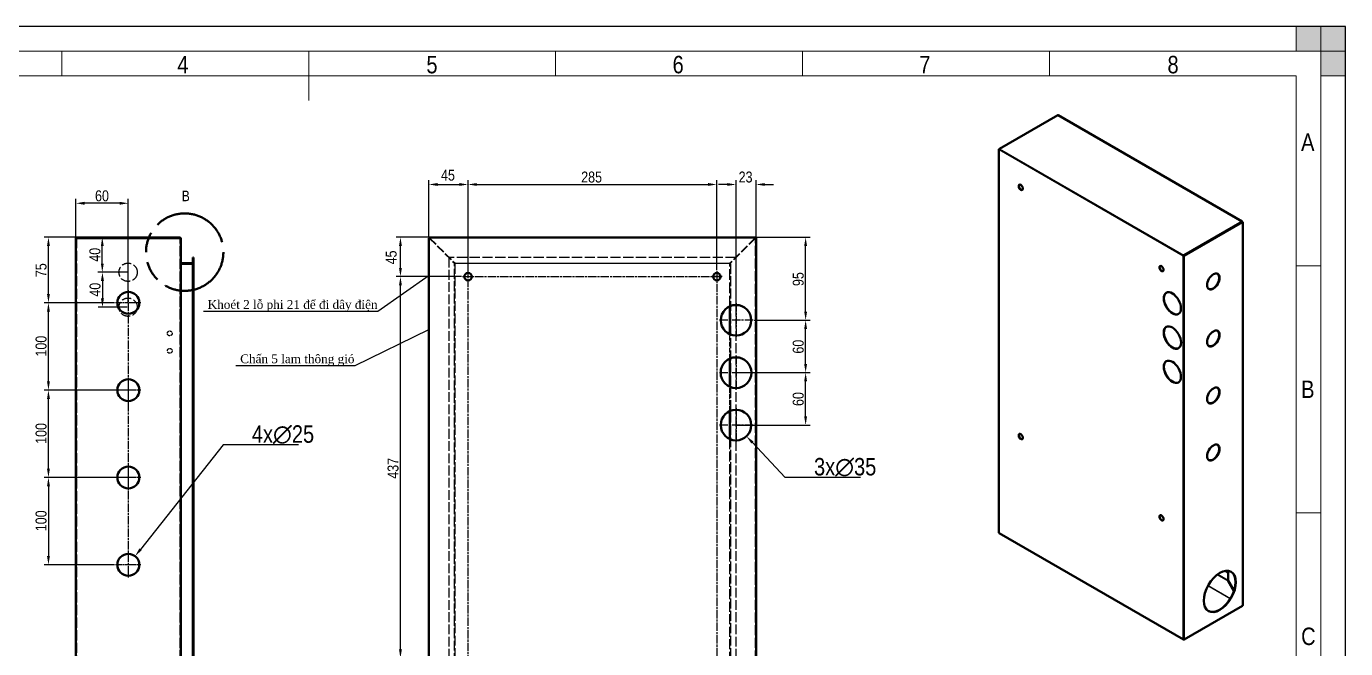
# Model space of a CAD drawing. Header units: millimetres. Extents: x 0 to 19094, y -1 to 2103.
# Drawn here: x 10081 to 11593, y 998 to 1711 of the extents above; entities that cross this region are included whole.
import ezdxf
from ezdxf import colors
from ezdxf.entities.mleader import LeaderData, LeaderLine
from ezdxf.math import Vec2, Vec3

# ---------------------------------------------------------------- set-up
doc = ezdxf.new("R2010")
doc.units = ezdxf.units.MM
doc.header["$LTSCALE"] = 2.5
for name, pattern in [('CHAIN', [0.7087, 0.4724, -0.0591, 0.1181, -0.0591]), ('DASHED', [0.2067, 0.1654, -0.0413]), ('DOUBLE_DASH_CHAIN', [1.2403, 0.6614, -0.0827, 0.1654, -0.0827, 0.1654, -0.0827])]:
    doc.linetypes.add(name, pattern=pattern)
for name, color, linetype, lineweight in [('Center Mark (ANSI)', 7, 'Continuous', 25), ('Centerline (ANSI)', 7, 'Continuous', 25), ('Co ban', 7, 'Continuous', 50), ('Detail Boundary (ANSI)', 7, 'DOUBLE_DASH_CHAIN', 50), ('Dimension (ANSI)', 7, 'Continuous', 25)]:
    doc.layers.add(name, color=color, linetype=linetype, lineweight=lineweight)
for name, color, linetype, lineweight, true_color in [('Khung ban ve', 5, 'Continuous', 15, 0x0000ff), ('Lien manh', 7, 'Continuous', 25, 0x020305), ('Manh', 7, 'DASHED', 25, 0x008000), ('Manh khung ten', 7, 'Continuous', 15, 0x994c4c), ('Net chu', 30, 'Continuous', 15, 0xff7f00), ('THIN', 5, 'Continuous', 15, 0x0000ff)]:
    doc.layers.add(name, color=color, linetype=linetype, lineweight=lineweight, true_color=true_color)
doc.styles.add('Hinh cat 1', font='')
doc.styles.add('Linh_50', font='')
doc.styles.get("Standard").update_dxf_attribs({"font": ''})
doc.styles.add('StandardAM_ANSI', font='')
doc.styles.get('Hinh cat 1').set_extended_font_data('VNI-Helve-Condense')
doc.styles.get('Linh_50').set_extended_font_data('VNI-Helve-Condense')
doc.styles.get('Standard').set_extended_font_data('VNI-Helve-Condense')
doc.styles.get('StandardAM_ANSI').set_extended_font_data('VNI-Helve-Condense')
doc.dimstyles.new('Default - mm (ANSI)', dxfattribs={"dimscale": 2.5, "dimtxt": 5, "dimasz": 4, "dimexe": 2, "dimexo": 0.5, "dimgap": 0.8, "dimtad": 1, "dimtoh": 1, "dimdec": 0, "dimrnd": 1e-08, "dimzin": 4, "dimdsep": 46, "dimtxsty": 'StandardAM_ANSI', "dimcen": 0.09, "dimdle": 10, "dimclrd": 256, "dimclre": 256, "dimclrt": 256, "dimadec": 1, "dimazin": 1, "dimtfac": 0.61, "dimtofl": 0, "dimtmove": 0, "dimatfit": 3, "dimldrblk": 'DOT', "dimfxl": 1, "dimtolj": 1, "dimtzin": 4, "dimlwd": -1, "dimlwe": -1, "dimarcsym": 0})

# ---------------------------------------------------------------- blocks, each defined once
blk = doc.blocks.new('Borders A2_Thuong')
at = {"layer": 'THIN'}
for points in [[(594.01, 412.96), (594.01, 420.04), (579.87, 420.04), (579.87, 412.96)], [(594.01, 420.04), (586.94, 420.04), (586.94, 405.89), (594.01, 405.89)]]:
    blk.add_hatch(color=256, dxfattribs=at).paths.add_polyline_path(points)
at = {"layer": 'Khung ban ve'}
for p, q in [((297.01, 412.96), (297.01, 398.82)), ((28.3, 405.89), (579.87, 405.89)), ((579.87, 405.89), (579.87, 14.14))]:
    blk.add_line(p, q, dxfattribs=at)
at = {"layer": 'Manh khung ten', "lineweight": 25}
for p, q in [((594.01, 420.04), (0.01, 420.04)), ((594.01, -0.01), (594.01, 420.04))]:
    blk.add_line(p, q, dxfattribs=at)
at = {"layer": 'Manh khung ten'}
for p, q in [((0.01, 420.04), (594.01, 420.04)), ((594.01, 420.04), (594.01, -0.01)), ((21.23, 412.96), (586.94, 412.96)), ((367.73, 412.96), (367.73, 405.89)), ((438.44, 412.96), (438.44, 405.89)), ((509.15, 412.96), (509.15, 405.89)), ((586.94, 412.96), (586.94, 7.06)), ((586.89, 351.5), (579.84, 351.5)), ((586.92, 280.73), (579.87, 280.73))]:
    blk.add_line(p, q, dxfattribs=at)
at = {"layer": 'Net chu'}
blk.add_line((226.3, 412.96), (226.3, 405.89), dxfattribs=at)
at = {"layer": 'THIN'}
for p, q in [((594.01, 420.04), (579.87, 420.04)), ((579.87, 420.04), (579.87, 412.96)), ((594.01, 420.04), (586.94, 420.04)), ((586.94, 420.04), (586.94, 405.89)), ((594.01, 412.96), (594.01, 420.04)), ((594.01, 405.89), (594.01, 420.04)), ((579.87, 412.96), (594.01, 412.96)), ((586.94, 405.89), (594.01, 405.89))]:
    blk.add_line(p, q, dxfattribs=at)
at = {"layer": 'Net chu', "style": 'Linh_50'}
for s, p in [('4', (259.37, 406.6)), ('5', (330.72, 406.6)), ('6', (401.23, 406.6)), ('7', (471.92, 406.6)), ('8', (542.99, 406.6)), ('A', (581.26, 384.38)), ('B', (581.28, 313.62)), ('C', (581.28, 242.9))]:
    blk.add_text(s, height=5, dxfattribs=at).set_placement(p)
blk = doc.blocks.new('2dDetail4')
at = {"layer": 'Detail Boundary (ANSI)', "ltscale": 14.03619}
blk.add_circle((261.48, 355.41), 11.08, dxfattribs=at)
at = {"layer": 'Detail Boundary (ANSI)', "insert": (260.64, 369.99), "char_height": 3, "attachment_point": 7, "style": 'Hinh cat 1'}
blk.add_mtext('B', dxfattribs=at)
blk = doc.blocks.new('*D64')
at = {"layer": 'Defpoints', "color": 0, "transparency": 16777216}
for p in [(10138, 1508), (10138, 1468), (10198, 1394)]:
    blk.add_point(p, dxfattribs=at)
at = {"layer": 'Dimension (ANSI)', "transparency": 16777216}
for p, q in [((10138, 1469.2), (10138, 1513)), ((10198, 1395.2), (10198, 1513)), ((10188, 1508), (10148, 1508))]:
    blk.add_line(p, q, dxfattribs=at)
for points in [[(10148, 1509.7), (10148, 1506.3), (10138, 1508)], [(10188, 1509.7), (10188, 1506.3), (10198, 1508)]]:
    blk.add_solid(points, dxfattribs=at)
at = {"layer": 'Dimension (ANSI)', "color": 150, "true_color": 0x0080ff, "transparency": 16777216, "insert": (10159.9, 1522.8), "char_height": 12.5, "attachment_point": 1, "style": 'StandardAM_ANSI'}
blk.add_mtext('\\A1;60', dxfattribs=at)
blk = doc.blocks.new('_Dot')
at = {"color": 0, "linetype": 'ByBlock', "lineweight": -2}
blk.add_line((-0.5, 0), (-1, 0), dxfattribs=at)
at = {"color": 0, "linetype": 'ByBlock', "const_width": 0.5}
blk.add_lwpolyline([(-0.25, 0, 1), (0.25, 0, 1)], format="xyb", close=True, dxfattribs=at)
blk = doc.blocks.new('*D65')
at = {"layer": 'Defpoints', "color": 0, "transparency": 16777216}
for p in [(10106.5, 1469), (10139, 1469), (10183.5, 1394)]:
    blk.add_point(p, dxfattribs=at)
at = {"layer": 'Dimension (ANSI)', "transparency": 16777216}
for p, q in [((10137.8, 1469), (10101.5, 1469)), ((10106.5, 1404), (10106.5, 1459)), ((10182.3, 1394), (10101.5, 1394))]:
    blk.add_line(p, q, dxfattribs=at)
for points in [[(10104.9, 1459), (10108.2, 1459), (10106.5, 1469)], [(10104.9, 1404), (10108.2, 1404), (10106.5, 1394)]]:
    blk.add_solid(points, dxfattribs=at)
at = {"layer": 'Dimension (ANSI)', "color": 150, "true_color": 0x0080ff, "transparency": 16777216, "insert": (10091.8, 1423.4), "char_height": 12.5, "attachment_point": 1, "rotation": 90, "style": 'StandardAM_ANSI'}
blk.add_mtext('\\A1;75', dxfattribs=at)
blk = doc.blocks.new('*D66')
at = {"layer": 'Defpoints', "color": 0, "transparency": 16777216}
for p in [(10106.5, 1394), (10183.5, 1394), (10198, 1294)]:
    blk.add_point(p, dxfattribs=at)
at = {"layer": 'Dimension (ANSI)', "transparency": 16777216}
for p, q in [((10182.3, 1394), (10101.5, 1394)), ((10106.5, 1304), (10106.5, 1384)), ((10196.8, 1294), (10101.5, 1294))]:
    blk.add_line(p, q, dxfattribs=at)
for points in [[(10104.9, 1384), (10108.2, 1384), (10106.5, 1394)], [(10104.9, 1304), (10108.2, 1304), (10106.5, 1294)]]:
    blk.add_solid(points, dxfattribs=at)
at = {"layer": 'Dimension (ANSI)', "color": 150, "true_color": 0x0080ff, "transparency": 16777216, "insert": (10091.8, 1332.4), "char_height": 12.5, "attachment_point": 1, "rotation": 90, "style": 'StandardAM_ANSI'}
blk.add_mtext('\\A1;100', dxfattribs=at)
blk = doc.blocks.new('*D67')
at = {"layer": 'Defpoints', "color": 0, "transparency": 16777216}
for p in [(10106.5, 1294), (10198, 1294), (10198, 1194)]:
    blk.add_point(p, dxfattribs=at)
at = {"layer": 'Dimension (ANSI)', "transparency": 16777216}
for p, q in [((10196.8, 1294), (10101.5, 1294)), ((10106.5, 1204), (10106.5, 1284)), ((10196.8, 1194), (10101.5, 1194))]:
    blk.add_line(p, q, dxfattribs=at)
for points in [[(10104.9, 1284), (10108.2, 1284), (10106.5, 1294)], [(10104.9, 1204), (10108.2, 1204), (10106.5, 1194)]]:
    blk.add_solid(points, dxfattribs=at)
at = {"layer": 'Dimension (ANSI)', "color": 150, "true_color": 0x0080ff, "transparency": 16777216, "insert": (10091.8, 1232.4), "char_height": 12.5, "attachment_point": 1, "rotation": 90, "style": 'StandardAM_ANSI'}
blk.add_mtext('\\A1;100', dxfattribs=at)
blk = doc.blocks.new('*D68')
at = {"layer": 'Defpoints', "color": 0, "transparency": 16777216}
for p in [(10198, 1194), (10106.5, 1094), (10183.5, 1094)]:
    blk.add_point(p, dxfattribs=at)
at = {"layer": 'Dimension (ANSI)', "transparency": 16777216}
for p, q in [((10196.8, 1194), (10101.5, 1194)), ((10106.5, 1184), (10106.5, 1104)), ((10182.3, 1094), (10101.5, 1094))]:
    blk.add_line(p, q, dxfattribs=at)
for points in [[(10104.9, 1184), (10108.2, 1184), (10106.5, 1194)], [(10104.9, 1104), (10108.2, 1104), (10106.5, 1094)]]:
    blk.add_solid(points, dxfattribs=at)
at = {"layer": 'Dimension (ANSI)', "color": 150, "true_color": 0x0080ff, "transparency": 16777216, "insert": (10091.8, 1132.4), "char_height": 12.5, "attachment_point": 1, "rotation": 90, "style": 'StandardAM_ANSI'}
blk.add_mtext('\\A1;100', dxfattribs=at)
blk = doc.blocks.new('*D71')
at = {"layer": 'Defpoints', "color": 0, "transparency": 16777216}
for p in [(10509.8, 1424), (10581.1, 1424), (10581.1, 987)]:
    blk.add_point(p, dxfattribs=at)
at = {"layer": 'Dimension (ANSI)', "transparency": 16777216}
for p, q in [((10579.8, 1424), (10504.8, 1424)), ((10509.8, 997), (10509.8, 1414)), ((10579.8, 987), (10504.8, 987))]:
    blk.add_line(p, q, dxfattribs=at)
for points in [[(10508.2, 1414), (10511.5, 1414), (10509.8, 1424)], [(10508.2, 997), (10511.5, 997), (10509.8, 987)]]:
    blk.add_solid(points, dxfattribs=at)
at = {"layer": 'Dimension (ANSI)', "color": 150, "true_color": 0x0080ff, "transparency": 16777216, "insert": (10495.1, 1192.5), "char_height": 12.5, "attachment_point": 1, "rotation": 90, "style": 'StandardAM_ANSI'}
blk.add_mtext('\\A1;437', dxfattribs=at)
blk = doc.blocks.new('*D72')
at = {"layer": 'Defpoints', "color": 0, "transparency": 16777216}
for p in [(10872.3, 1529.5), (10587.3, 1430.2), (10872.3, 1430.2)]:
    blk.add_point(p, dxfattribs=at)
at = {"layer": 'Dimension (ANSI)', "transparency": 16777216}
for p, q in [((10587.3, 1431.5), (10587.3, 1534.5)), ((10597.3, 1529.5), (10862.3, 1529.5)), ((10872.3, 1431.5), (10872.3, 1534.5))]:
    blk.add_line(p, q, dxfattribs=at)
for points in [[(10597.3, 1531.2), (10597.3, 1527.9), (10587.3, 1529.5)], [(10862.3, 1531.2), (10862.3, 1527.9), (10872.3, 1529.5)]]:
    blk.add_solid(points, dxfattribs=at)
at = {"layer": 'Dimension (ANSI)', "color": 150, "true_color": 0x0080ff, "transparency": 16777216, "insert": (10716.9, 1544.3), "char_height": 12.5, "attachment_point": 1, "style": 'StandardAM_ANSI'}
blk.add_mtext('\\A1;285', dxfattribs=at)
blk = doc.blocks.new('*D73')
at = {"layer": 'Defpoints', "color": 0, "transparency": 16777216}
for p in [(10205.8, 1103.8), (10190.3, 1084.2)]:
    blk.add_point(p, dxfattribs=at)
at = {"layer": 'Dimension (ANSI)', "transparency": 16777216}
for p, q in [((10306.6, 1231.3), (10212, 1111.6)), ((10393.2, 1231.3), (10306.6, 1231.3)), ((10197.8, 1094), (10198.3, 1094)), ((10198, 1093.8), (10198, 1094.2))]:
    blk.add_line(p, q, dxfattribs=at)
blk.add_solid([(10210.7, 1112.7), (10213.3, 1110.6), (10205.8, 1103.8)], dxfattribs=at)
at = {"layer": 'Dimension (ANSI)', "color": 150, "true_color": 0x0080ff, "transparency": 16777216, "insert": (10339.6, 1253.7), "char_height": 12.5, "attachment_point": 1, "style": 'StandardAM_ANSI'}
blk.add_mtext('\\A1;\\fVNI-Helve-Condense|b0|i0;\\H20.0000;4x∅25', dxfattribs=at)
blk = doc.blocks.new('*D75')
at = {"layer": 'Defpoints', "color": 0, "transparency": 16777216}
for p in [(10916.3, 1469), (10974.1, 1469), (10913.8, 1374)]:
    blk.add_point(p, dxfattribs=at)
at = {"layer": 'Dimension (ANSI)', "transparency": 16777216}
for p, q in [((10917.6, 1469), (10979.1, 1469)), ((10974.1, 1384), (10974.1, 1459)), ((10915.1, 1374), (10979.1, 1374))]:
    blk.add_line(p, q, dxfattribs=at)
for points in [[(10972.4, 1459), (10975.7, 1459), (10974.1, 1469)], [(10972.4, 1384), (10975.7, 1384), (10974.1, 1374)]]:
    blk.add_solid(points, dxfattribs=at)
at = {"layer": 'Dimension (ANSI)', "color": 150, "true_color": 0x0080ff, "transparency": 16777216, "insert": (10959.3, 1413.2), "char_height": 12.5, "attachment_point": 1, "rotation": 90, "style": 'StandardAM_ANSI'}
blk.add_mtext('\\A1;95', dxfattribs=at)
blk = doc.blocks.new('*D76')
at = {"layer": 'Defpoints', "color": 0, "transparency": 16777216}
for p in [(10913.8, 1374), (10974.1, 1374), (10913.9, 1314)]:
    blk.add_point(p, dxfattribs=at)
at = {"layer": 'Dimension (ANSI)', "transparency": 16777216}
for p, q in [((10915.1, 1374), (10979.1, 1374)), ((10974.1, 1324), (10974.1, 1364)), ((10915.1, 1314), (10979.1, 1314))]:
    blk.add_line(p, q, dxfattribs=at)
for points in [[(10972.4, 1364), (10975.7, 1364), (10974.1, 1374)], [(10972.4, 1324), (10975.7, 1324), (10974.1, 1314)]]:
    blk.add_solid(points, dxfattribs=at)
at = {"layer": 'Dimension (ANSI)', "color": 150, "true_color": 0x0080ff, "transparency": 16777216, "insert": (10959.3, 1335.8), "char_height": 12.5, "attachment_point": 1, "rotation": 90, "style": 'StandardAM_ANSI'}
blk.add_mtext('\\A1;60', dxfattribs=at)
blk = doc.blocks.new('*D77')
at = {"layer": 'Defpoints', "color": 0, "transparency": 16777216}
for p in [(10894.3, 1314), (10974.1, 1314), (10894.3, 1254)]:
    blk.add_point(p, dxfattribs=at)
at = {"layer": 'Dimension (ANSI)', "transparency": 16777216}
for p, q in [((10895.6, 1314), (10979.1, 1314)), ((10974.1, 1264), (10974.1, 1304)), ((10895.6, 1254), (10979.1, 1254))]:
    blk.add_line(p, q, dxfattribs=at)
for points in [[(10972.4, 1304), (10975.7, 1304), (10974.1, 1314)], [(10972.4, 1264), (10975.7, 1264), (10974.1, 1254)]]:
    blk.add_solid(points, dxfattribs=at)
at = {"layer": 'Dimension (ANSI)', "color": 150, "true_color": 0x0080ff, "transparency": 16777216, "insert": (10959.3, 1275.8), "char_height": 12.5, "attachment_point": 1, "rotation": 90, "style": 'StandardAM_ANSI'}
blk.add_mtext('\\A1;60', dxfattribs=at)
blk = doc.blocks.new('*D78')
at = {"layer": 'Defpoints', "color": 0, "transparency": 16777216}
for p in [(10882.3, 1266.8), (10906.3, 1241.2)]:
    blk.add_point(p, dxfattribs=at)
at = {"layer": 'Dimension (ANSI)', "transparency": 16777216}
for p, q in [((10894.1, 1254), (10894.5, 1254)), ((10894.3, 1253.8), (10894.3, 1254.2)), ((10950.6, 1193.9), (10913.1, 1233.9)), ((11037.1, 1193.9), (10950.6, 1193.9))]:
    blk.add_line(p, q, dxfattribs=at)
blk.add_solid([(10914.3, 1235.1), (10911.9, 1232.8), (10906.3, 1241.2)], dxfattribs=at)
at = {"layer": 'Dimension (ANSI)', "color": 150, "true_color": 0x0080ff, "transparency": 16777216, "insert": (10983.7, 1216.3), "char_height": 12.5, "attachment_point": 1, "style": 'StandardAM_ANSI'}
blk.add_mtext('\\A1;\\fVNI-Helve-Condense|b0|i0;\\H20.0000;3x∅35', dxfattribs=at)
blk = doc.blocks.new('*D79')
at = {"layer": 'Defpoints', "color": 0, "transparency": 16777216}
for p in [(10894.3, 1529.5), (10917.3, 1468), (10894.3, 1393.5)]:
    blk.add_point(p, dxfattribs=at)
at = {"layer": 'Dimension (ANSI)', "transparency": 16777216}
for p, q in [((10884.3, 1529.5), (10874.3, 1529.5)), ((10894.3, 1394.7), (10894.3, 1534.5)), ((10917.3, 1469.2), (10917.3, 1534.5)), ((10927.3, 1529.5), (10937.3, 1529.5))]:
    blk.add_line(p, q, dxfattribs=at)
for points in [[(10884.3, 1531.2), (10884.3, 1527.9), (10894.3, 1529.5)], [(10927.3, 1531.2), (10927.3, 1527.9), (10917.3, 1529.5)]]:
    blk.add_solid(points, dxfattribs=at)
at = {"layer": 'Dimension (ANSI)', "color": 150, "true_color": 0x0080ff, "transparency": 16777216, "insert": (10897.3, 1544.3), "char_height": 12.5, "attachment_point": 1, "style": 'StandardAM_ANSI'}
blk.add_mtext('\\A1;23', dxfattribs=at)
blk = doc.blocks.new('*D80')
at = {"layer": 'Defpoints', "color": 0, "transparency": 16777216}
for p in [(10587.3, 1529.5), (10542.3, 1468), (10587.3, 1424)]:
    blk.add_point(p, dxfattribs=at)
at = {"layer": 'Dimension (ANSI)', "transparency": 16777216}
for p, q in [((10542.3, 1469.2), (10542.3, 1534.5)), ((10552.3, 1529.5), (10577.3, 1529.5)), ((10587.3, 1425.2), (10587.3, 1534.5))]:
    blk.add_line(p, q, dxfattribs=at)
for points in [[(10552.3, 1531.2), (10552.3, 1527.9), (10542.3, 1529.5)], [(10577.3, 1531.2), (10577.3, 1527.9), (10587.3, 1529.5)]]:
    blk.add_solid(points, dxfattribs=at)
at = {"layer": 'Dimension (ANSI)', "color": 150, "true_color": 0x0080ff, "transparency": 16777216, "insert": (10556.3, 1546.5), "char_height": 12.5, "attachment_point": 1, "style": 'StandardAM_ANSI'}
blk.add_mtext('\\A1;45', dxfattribs=at)
blk = doc.blocks.new('*D81')
at = {"layer": 'Defpoints', "color": 0, "transparency": 16777216}
for p in [(10509.8, 1469), (10543.3, 1469), (10581.1, 1424)]:
    blk.add_point(p, dxfattribs=at)
at = {"layer": 'Dimension (ANSI)', "transparency": 16777216}
for p, q in [((10542.1, 1469), (10504.8, 1469)), ((10509.8, 1434), (10509.8, 1459)), ((10579.8, 1424), (10504.8, 1424))]:
    blk.add_line(p, q, dxfattribs=at)
for points in [[(10508.2, 1459), (10511.5, 1459), (10509.8, 1469)], [(10508.2, 1434), (10511.5, 1434), (10509.8, 1424)]]:
    blk.add_solid(points, dxfattribs=at)
at = {"layer": 'Dimension (ANSI)', "color": 150, "true_color": 0x0080ff, "transparency": 16777216, "insert": (10492.9, 1438), "char_height": 12.5, "attachment_point": 1, "rotation": 90, "style": 'StandardAM_ANSI'}
blk.add_mtext('\\A1;45', dxfattribs=at)
blk = doc.blocks.new('*D172')
at = {"layer": 'Defpoints', "color": 0, "transparency": 16777216}
for p in [(10198, 1429), (10168.4, 1389), (10197.8, 1389)]:
    blk.add_point(p, dxfattribs=at)
at = {"layer": 'Dimension (ANSI)', "transparency": 16777216}
for p, q in [((10196.8, 1429), (10163.4, 1429)), ((10168.4, 1419), (10168.4, 1399)), ((10196.6, 1389), (10163.4, 1389))]:
    blk.add_line(p, q, dxfattribs=at)
for points in [[(10166.7, 1419), (10170.1, 1419), (10168.4, 1429)], [(10166.7, 1399), (10170.1, 1399), (10168.4, 1389)]]:
    blk.add_solid(points, dxfattribs=at)
at = {"layer": 'Dimension (ANSI)', "color": 150, "true_color": 0x0080ff, "transparency": 16777216, "insert": (10160, 1409), "char_height": 12.5, "attachment_point": 5, "rotation": 90, "style": 'StandardAM_ANSI'}
blk.add_mtext('\\A1;40', dxfattribs=at)
blk = doc.blocks.new('*D173')
at = {"layer": 'Defpoints', "color": 0, "transparency": 16777216}
for p in [(10168.2, 1469), (10193.9, 1469), (10197.8, 1429)]:
    blk.add_point(p, dxfattribs=at)
at = {"layer": 'Dimension (ANSI)', "transparency": 16777216}
for p, q in [((10192.7, 1469), (10163.2, 1469)), ((10168.2, 1439), (10168.2, 1459)), ((10196.6, 1429), (10163.2, 1429))]:
    blk.add_line(p, q, dxfattribs=at)
for points in [[(10166.6, 1459), (10169.9, 1459), (10168.2, 1469)], [(10166.6, 1439), (10169.9, 1439), (10168.2, 1429)]]:
    blk.add_solid(points, dxfattribs=at)
at = {"layer": 'Dimension (ANSI)', "color": 150, "true_color": 0x0080ff, "transparency": 16777216, "insert": (10159.8, 1449), "char_height": 12.5, "attachment_point": 5, "rotation": 90, "style": 'StandardAM_ANSI'}
blk.add_mtext('\\A1;40', dxfattribs=at)

msp = doc.modelspace()

# ---------------------------------------------------------------- linework, layer by layer
at = {"layer": 'Center Mark (ANSI)', "linetype": 'CHAIN', "ltscale": 1.735917}
for p, q in [((10581.059, 1423.989), (10593.559, 1423.989)), ((10878.559, 1423.989), (10866.059, 1423.989))]:
    msp.add_line(p, q, dxfattribs=at)
at = {"layer": 'Center Mark (ANSI)', "linetype": 'CHAIN', "ltscale": 4.027459}
for p, q in [((10212.542, 1393.989), (10183.542, 1393.989)), ((10198.042, 1308.489), (10198.042, 1279.489)), ((10212.542, 1293.989), (10183.542, 1293.989)), ((10198.042, 1208.489), (10198.042, 1179.489)), ((10212.542, 1193.989), (10183.542, 1193.989)), ((10212.542, 1093.989), (10183.542, 1093.989))]:
    msp.add_line(p, q, dxfattribs=at)
at = {"layer": 'Center Mark (ANSI)', "linetype": 'CHAIN', "ltscale": 8.113447}
for p, q in [((10894.309, 1393.489), (10894.309, 1354.489)), ((10913.809, 1373.989), (10874.809, 1373.989)), ((10894.309, 1333.548), (10894.309, 1294.429)), ((10913.869, 1313.989), (10874.75, 1313.989)), ((10894.309, 1273.489), (10894.309, 1234.489)), ((10913.809, 1253.989), (10874.809, 1253.989))]:
    msp.add_line(p, q, dxfattribs=at)
at = {"layer": 'Centerline (ANSI)', "linetype": 'CHAIN', "ltscale": 8.113447}
for p, q in [((10581.059, 1423.989), (10878.559, 1423.989)), ((10587.309, 980.739), (10587.309, 1430.239)), ((10872.309, 1430.239), (10872.309, 980.739)), ((10198.042, 1408.489), (10198.042, 1079.489))]:
    msp.add_line(p, q, dxfattribs=at)
at = {"layer": 'Co ban'}
for p, q in [((11196.181, 1570.403), (11262.931, 1608.941)), ((11474.415, 1487.112), (11263.414, 1608.933)), ((11195.463, 1569.702), (11195.463, 1130.753)), ((11196.181, 1570.403), (11195.698, 1570.124)), ((11195.698, 1570.124), (11195.698, 1570.028)), ((11195.907, 1570.003), (11195.698, 1570.124)), ((11195.863, 1569.932), (11195.698, 1570.028)), ((11196.263, 1570.355), (11196.181, 1570.403)), ((11196.181, 1570.3), (11196.181, 1570.403)), ((11474.098, 1487.024), (11407.347, 1448.486)), ((11407.347, 1448.159), (11474.098, 1486.698)), ((11407.547, 1447.813), (11474.298, 1486.351)), ((11407.83, 1447.649), (11474.581, 1486.188)), ((11474.098, 1486.698), (11474.215, 1486.765)), ((11474.215, 1486.765), (11474.381, 1486.861)), ((11474.298, 1486.351), (11474.415, 1486.419)), ((11474.415, 1486.419), (11474.581, 1486.515)), ((11474.815, 1047.47), (11474.815, 1486.419)), ((10139.042, 1467.989), (10138.042, 1467.989)), ((10138.042, 795.989), (10138.042, 1467.989)), ((10257.042, 1468.989), (10139.042, 1468.989)), ((10139.042, 1468.489), (10139.042, 1468.989)), ((10139.042, 1468.489), (10257.042, 1468.489)), ((10139.042, 1468.135), (10257.042, 1468.135)), ((10139.042, 1467.989), (10139.042, 1468.135)), ((10257.749, 1467.989), (10258.042, 1467.989)), ((10258.042, 1467.635), (10258.042, 1467.989)), ((10258.042, 1467.635), (10258.042, 796.342)), ((10542.309, 1468.135), (10542.309, 1467.989)), ((10542.809, 1468.135), (10542.309, 1468.135)), ((10543.309, 1467.989), (10542.309, 1467.989)), ((10542.309, 795.989), (10542.309, 1467.989)), ((10542.956, 1467.989), (10542.809, 1468.135)), ((10542.809, 1467.989), (10542.809, 1468.135)), ((10543.309, 1468.989), (10543.163, 1468.989)), ((10543.163, 1468.489), (10543.163, 1468.989)), ((10543.309, 1468.342), (10543.163, 1468.489)), ((10543.309, 1468.489), (10543.163, 1468.489)), ((10543.309, 1468.989), (10543.309, 1467.989)), ((10543.309, 1468.989), (10916.309, 1468.989)), ((10916.456, 1468.989), (10916.309, 1468.989)), ((10916.309, 1467.989), (10916.309, 1468.989)), ((10916.309, 1468.342), (10916.456, 1468.489)), ((10916.309, 1468.489), (10916.456, 1468.489)), ((10917.309, 1467.989), (10916.309, 1467.989)), ((10916.456, 1468.489), (10916.456, 1468.989)), ((10916.663, 1467.989), (10916.809, 1468.135)), ((10916.809, 1468.135), (10917.309, 1468.135)), ((10916.809, 1467.989), (10916.809, 1468.135)), ((10917.309, 1467.989), (10917.309, 1468.135)), ((10917.309, 1467.989), (10917.309, 795.989)), ((10258.542, 1439.489), (10271.542, 1439.489)), ((10258.542, 1438.989), (10271.542, 1438.989)), ((10258.542, 1438.635), (10271.542, 1438.635)), ((10272.042, 1445.635), (10272.042, 1445.989)), ((10272.042, 1445.989), (10272.542, 1445.989)), ((10272.042, 1445.635), (10272.542, 1445.635)), ((10272.042, 818.342), (10272.042, 1445.635)), ((10272.542, 1445.635), (10272.542, 1445.989)), ((10272.542, 818.342), (10272.542, 1445.635)), ((11406.981, 1447.717), (11406.698, 1447.554)), ((11407.347, 1448.486), (11407.264, 1448.533)), ((11407.264, 1448.207), (11407.264, 1448.533)), ((11407.264, 1448.207), (11407.347, 1448.159)), ((11407.347, 1448.159), (11407.347, 1448.486)), ((11407.547, 1447.813), (11407.83, 1447.649)), ((11407.547, 1447.717), (11407.547, 1447.813)), ((11407.547, 1447.717), (11407.83, 1447.554)), ((11407.83, 1447.554), (11407.83, 1447.649)), ((10887.309, 1357.95), (10887.309, 1390.028)), ((10887.309, 1297.885), (10887.309, 1330.092)), ((10887.309, 1237.95), (10887.309, 1270.028)), ((11195.863, 1130.06), (11406.864, 1008.239)), ((11458.224, 1085.272), (11455.085, 1087.084)), ((11458.224, 1087.123), (11458.224, 1076.087)), ((11458.459, 1075.299), (11458.259, 1075.183)), ((11464.827, 1063.806), (11458.259, 1075.183)), ((11464.926, 1064.097), (11458.459, 1075.299)), ((11474.581, 1047.048), (11407.83, 1008.509)), ((11407.264, 1008.47), (11407.264, 1008.278)), ((11407.264, 1008.278), (11407.347, 1008.231)), ((11407.347, 1008.231), (11407.83, 1008.509)), ((11407.347, 1008.472), (11407.347, 1008.231)), ((11407.741, 1008.561), (11407.83, 1008.509)), ((11407.83, 1008.509), (11407.83, 1008.605))]:
    msp.add_line(p, q, dxfattribs=at)
for centre, radius in [((10587.309, 1423.989), 4.25), ((10872.309, 1423.989), 4.25), ((10198.042, 1393.989), 12.5), ((10894.309, 1373.989), 17.5), ((10894.309, 1313.989), 17.559), ((10198.042, 1293.989), 12.5), ((10894.309, 1253.989), 17.5), ((10198.042, 1193.989), 12.5), ((10198.042, 1093.989), 12.5)]:
    msp.add_circle(centre, radius, dxfattribs=at)
for centre, radius, start, end in [((10139.042, 1467.989), 1, 90, 180), ((10139.042, 1467.989), 0.5, 90, 180), ((10257.042, 1467.989), 0.5, 9.365539, 90), ((10258.542, 1439.989), 1, 245.443405, 270), ((10271.542, 1439.989), 1, 270, 294.556595)]:
    msp.add_arc(centre, radius, start, end, dxfattribs=at)
for centre, major_axis, start_param, end_param in [((11196.263, 1569.702), (-0.8, 0), 5.49778714, 7.06858347), ((11196.263, 1569.702), (0.4, 0.693), 0.78539816, 2.35619449), ((11220.871, 1526.427), (-1.7, 2.944), 0.08328528, 3.05830737), ((11382.091, 1433.347), (-1.7, 2.944), 0.08328528, 3.05830737), ((11407.264, 1447.88), (-0.4, -0.693), 3.92699082, 5.49778714), ((11407.264, 1447.88), (0.8, 0), 3.92699082, 5.49778714), ((11407.264, 1447.88), (0.2, 0.346), 0.78539816, 2.35619449), ((11407.264, 1447.88), (0.4, 0), 3.92699082, 5.49778714), ((11440.922, 1418.65), (-5, -8.66), 0.02828804, 3.11330461), ((11394.536, 1393.502), (-7, 12.124), 0.02020443, 3.12138823), ((11394.536, 1354.31), (-7.024, 12.166), 0.02013606, 3.12145659), ((11440.922, 1353.33), (-5, -8.66), 0.02828804, 3.11330461), ((11394.536, 1315.118), (-7, 12.124), 0.02020443, 3.12138823), ((11440.922, 1288.01), (-5, -8.66), 0.02828804, 3.11330461), ((11220.871, 1240.98), (-1.7, 2.944), 0.08328528, 3.05830737), ((11440.922, 1222.69), (-5, -8.66), 0.02828804, 3.11330461), ((11382.091, 1147.899), (-1.7, 2.944), 0.08328528, 3.05830737), ((11196.263, 1130.753), (-0.8, 0), 0, 0.78539816), ((11196.263, 1130.753), (-0.4, -0.693), 5.49778714, 6.28318531), ((11448.327, 1063.64), (-13, -22.517), 0.01087878, 3.13071387), ((11458.824, 1075.51), (0.566, -0.98), 3.20425657, 4.71238898), ((11459.024, 1075.625), (0.566, -0.98), 3.92699082, 4.71238898), ((11407.264, 1008.932), (-0.4, -0.693), 5.49778714, 7.06858347), ((11407.264, 1008.932), (-0.8, 0), 0.78539816, 2.35619449)]:
    msp.add_ellipse(centre, major_axis=major_axis, ratio=0.57735027, start_param=start_param, end_param=end_param, dxfattribs=at)
for centre, major_axis in [((11220.588, 1526.264), (-1.7, 2.944)), ((11381.808, 1433.183), (-1.7, 2.944)), ((11441.205, 1418.486), (5, 8.66)), ((11394.253, 1393.338), (-7, 12.124)), ((11394.253, 1354.146), (-7.024, 12.166)), ((11441.205, 1353.167), (5, 8.66)), ((11394.253, 1314.955), (-7, 12.124)), ((11441.205, 1287.847), (5, 8.66)), ((11220.588, 1240.817), (-1.7, 2.944)), ((11441.205, 1222.527), (5, 8.66)), ((11381.808, 1147.736), (-1.7, 2.944)), ((11448.61, 1063.477), (13, 22.517))]:
    msp.add_ellipse(centre, major_axis=major_axis, ratio=0.57735027, dxfattribs=at)
for points in [[(11262.931, 1608.941), (11263.08, 1609.027), (11263.256, 1609.016), (11263.413, 1608.927)], [(11458.225, 1076.133), (11458.172, 1076.06), (11458.194, 1075.911), (11458.278, 1075.737)]]:
    msp.add_open_spline(points, degree=3, dxfattribs=at)
for points, knots in [([(11474.381, 1486.861), (11474.506, 1487.078), (11474.438, 1487.177), (11474.224, 1487.088), (11474.185, 1487.072), (11474.143, 1487.05), (11474.098, 1487.024)], [-1.57079633, -1.57079633, -1.57079633, -1.57079633, -0.23982152, -0.23982152, -0.23982152, 0, 0, 0, 0]), ([(11474.246, 1486.813), (11474.246, 1486.813), (11474.246, 1486.813), (11474.242, 1486.808), (11474.238, 1486.802), (11474.227, 1486.786), (11474.221, 1486.776), (11474.215, 1486.765)], [0.0404673156, 0.0404673156, 0.0404673156, 0.0404673156, 0.0449547522, 0.0449547522, 0.0539854861, 0.0539854861, 0.061470301, 0.061470301, 0.061470301, 0.061470301]), ([(11474.415, 1486.419), (11474.434, 1486.419), (11474.449, 1486.42), (11474.467, 1486.421), (11474.472, 1486.422), (11474.472, 1486.422)], [0, 0, 0, 0, 0.0110170161, 0.0110170161, 0.0209653575, 0.0209653575, 0.0209653575, 0.0209653575]), ([(11474.581, 1486.188), (11474.832, 1486.333), (11474.883, 1486.471), (11474.699, 1486.505), (11474.666, 1486.511), (11474.626, 1486.515), (11474.581, 1486.515)], [0, 0, 0, 0, 1.3309748, 1.3309748, 1.3309748, 1.57079633, 1.57079633, 1.57079633, 1.57079633]), ([(10258.042, 1467.989), (10258.042, 1468.432), (10257.711, 1468.855), (10257.28, 1468.96), (10257.202, 1468.979), (10257.122, 1468.989), (10257.042, 1468.989)], [-1.57079633, -1.57079633, -1.57079633, -1.57079633, -0.23982152, -0.23982152, -0.23982152, 0, 0, 0, 0]), ([(10257.042, 1468.135), (10257.486, 1468.135), (10257.908, 1467.969), (10258.014, 1467.754), (10258.033, 1467.715), (10258.042, 1467.675), (10258.042, 1467.635)], [0, 0, 0, 0, 1.3309748, 1.3309748, 1.3309748, 1.57079633, 1.57079633, 1.57079633, 1.57079633]), ([(10258.542, 1439.489), (10258.309, 1439.489), (10258.089, 1439.674), (10258.05, 1439.904), (10258.045, 1439.932), (10258.042, 1439.96), (10258.042, 1439.989)], [-3.14159265, -3.14159265, -3.14159265, -3.14159265, -1.74142113, -1.74142113, -1.74142113, -1.57079633, -1.57079633, -1.57079633, -1.57079633]), ([(10258.542, 1438.635), (10258.309, 1438.635), (10258.089, 1439.005), (10258.05, 1439.465), (10258.045, 1439.521), (10258.042, 1439.578), (10258.042, 1439.635)], [-3.14159265, -3.14159265, -3.14159265, -3.14159265, -1.74142113, -1.74142113, -1.74142113, -1.57079633, -1.57079633, -1.57079633, -1.57079633]), ([(10272.042, 1439.989), (10272.042, 1439.755), (10271.857, 1439.536), (10271.627, 1439.496), (10271.599, 1439.491), (10271.571, 1439.489), (10271.542, 1439.489)], [-1.57079633, -1.57079633, -1.57079633, -1.57079633, -0.1706248, -0.1706248, -0.1706248, 0, 0, 0, 0]), ([(10272.042, 1439.635), (10272.042, 1439.168), (10271.857, 1438.729), (10271.627, 1438.65), (10271.599, 1438.64), (10271.571, 1438.635), (10271.542, 1438.635)], [-1.57079633, -1.57079633, -1.57079633, -1.57079633, -0.1706248, -0.1706248, -0.1706248, 0, 0, 0, 0]), ([(11474.809, 1047.472), (11474.81, 1047.345), (11474.774, 1047.23), (11474.699, 1047.144), (11474.666, 1047.107), (11474.626, 1047.074), (11474.581, 1047.048)], [-0.785398163, -0.785398163, -0.785398163, -0.785398163, -0.239821522, -0.239821522, -0.239821522, 0, 0, 0, 0])]:
    msp.add_open_spline(points, degree=3, knots=knots, dxfattribs=at)
at = {"layer": 'Lien manh'}
for p, q in [((11474.098, 1487.024), (11262.931, 1608.941)), ((11195.698, 1569.375), (11195.698, 1130.426)), ((11406.698, 1447.554), (11195.698, 1569.375)), ((11196.263, 1570.355), (11407.264, 1448.533)), ((11474.098, 1486.698), (11474.098, 1487.024)), ((11474.581, 1486.188), (11474.298, 1486.351)), ((11474.581, 1047.048), (11474.581, 1486.188)), ((11406.698, 1008.605), (11406.698, 1447.554)), ((11407.83, 1447.554), (11407.83, 1008.605)), ((11195.698, 1130.426), (11406.698, 1008.605)), ((11458.259, 1075.183), (11445.459, 1082.573)), ((11446.446, 1083.31), (11458.224, 1076.51)), ((11458.224, 1085.001), (11454.716, 1087.026)), ((11458.459, 1087.089), (11458.459, 1075.299)), ((11460.586, 1054.897), (11434.908, 1069.722)), ((11435.179, 1070.219), (11460.881, 1055.38))]:
    msp.add_line(p, q, dxfattribs=at)
at = {"layer": 'Manh', "ltscale": 28.026625}
for p, q in [((10138.542, 1467.989), (10138.542, 795.989)), ((10542.809, 1467.989), (10542.809, 795.989)), ((10916.809, 795.989), (10916.809, 1467.989))]:
    msp.add_line(p, q, dxfattribs=at)
at = {"layer": 'Manh', "ltscale": 0.237987}
for p, q in [((10257.542, 1467.989), (10257.542, 1467.635)), ((10257.542, 1467.635), (10258.042, 1467.635)), ((10257.542, 1439.989), (10258.042, 1439.989)), ((10258.042, 1439.635), (10257.542, 1439.635)), ((10272.042, 1439.989), (10272.542, 1439.989)), ((10272.042, 1439.635), (10272.542, 1439.635)), ((10571.809, 1438.635), (10572.309, 1438.635)), ((10572.663, 1439.489), (10572.663, 1438.989)), ((10886.956, 1439.489), (10886.956, 1438.989)), ((10887.809, 1438.635), (10887.309, 1438.635)), ((10138.542, 1428.239), (10138.042, 1428.239)), ((10138.542, 1419.739), (10138.042, 1419.739)), ((10917.309, 1406.489), (10916.809, 1406.489)), ((10138.542, 1391.489), (10138.042, 1391.489)), ((10917.309, 1381.489), (10916.809, 1381.489)), ((10542.309, 1361.739), (10542.809, 1361.739)), ((10138.542, 1356.489), (10138.042, 1356.489)), ((10542.309, 1356.239), (10542.809, 1356.239)), ((10138.542, 1331.548), (10138.042, 1331.548)), ((10542.309, 1341.739), (10542.809, 1341.739)), ((10542.309, 1336.239), (10542.809, 1336.239)), ((10917.309, 1306.489), (10916.809, 1306.489)), ((10138.542, 1296.429), (10138.042, 1296.429)), ((10138.542, 1271.489), (10138.042, 1271.489)), ((10917.309, 1281.489), (10916.809, 1281.489)), ((10138.542, 1236.489), (10138.042, 1236.489)), ((10917.309, 1206.489), (10916.809, 1206.489)), ((10917.309, 1181.489), (10916.809, 1181.489)), ((10917.309, 1106.489), (10916.809, 1106.489)), ((10917.309, 1081.489), (10916.809, 1081.489))]:
    msp.add_line(p, q, dxfattribs=at)
at = {"layer": 'Manh', "ltscale": 0.098519}
msp.add_line((10257.542, 1467.989), (10257.749, 1467.989), dxfattribs=at)
at = {"layer": 'Manh', "ltscale": 27.997135}
msp.add_line((10257.542, 796.342), (10257.542, 1467.635), dxfattribs=at)
at = {"layer": 'Manh', "ltscale": 0.790013}
for p, q in [((10543.309, 1467.635), (10542.309, 1468.135)), ((10915.956, 1467.989), (10916.456, 1468.989))]:
    msp.add_line(p, q, dxfattribs=at)
at = {"layer": 'Manh', "ltscale": 0.251819}
for p, q in [((10543.309, 1467.635), (10542.956, 1467.989)), ((10543.663, 1467.989), (10543.309, 1468.342)), ((10915.956, 1467.989), (10916.309, 1468.342)), ((10916.309, 1467.635), (10916.663, 1467.989))]:
    msp.add_line(p, q, dxfattribs=at)
at = {"layer": 'Manh', "ltscale": 0.789823}
for p, q in [((10543.163, 1468.989), (10543.663, 1467.989)), ((10917.309, 1468.135), (10916.309, 1467.635))]:
    msp.add_line(p, q, dxfattribs=at)
at = {"layer": 'Manh', "ltscale": 28.196056}
msp.add_line((10916.309, 1468.489), (10543.309, 1468.489), dxfattribs=at)
at = {"layer": 'Manh', "ltscale": 23.946529}
for p, q in [((10543.309, 1467.635), (10571.309, 1439.635)), ((10543.663, 1467.989), (10571.663, 1439.989)), ((10915.956, 1467.989), (10887.956, 1439.989)), ((10916.309, 1467.635), (10888.309, 1439.635))]:
    msp.add_line(p, q, dxfattribs=at)
at = {"layer": 'Manh', "ltscale": 27.096416}
for p, q in [((10565.309, 1445.635), (10565.309, 818.342)), ((10894.309, 818.342), (10894.309, 1445.635))]:
    msp.add_line(p, q, dxfattribs=at)
at = {"layer": 'Manh', "ltscale": 28.361748}
msp.add_line((10893.956, 1445.989), (10565.663, 1445.989), dxfattribs=at)
at = {"layer": 'Manh', "ltscale": 0.90944}
for p, q in [((10572.309, 1438.635), (10571.309, 1439.635)), ((10571.663, 1439.989), (10572.663, 1438.989)), ((10886.956, 1438.989), (10887.956, 1439.989)), ((10888.309, 1439.635), (10887.309, 1438.635))]:
    msp.add_line(p, q, dxfattribs=at)
at = {"layer": 'Manh', "ltscale": 0.624922}
for p, q in [((10571.809, 1438.635), (10571.309, 1439.635)), ((10572.663, 1439.489), (10571.663, 1439.989)), ((10886.956, 1439.489), (10887.956, 1439.989)), ((10887.809, 1438.635), (10888.309, 1439.635))]:
    msp.add_line(p, q, dxfattribs=at)
at = {"layer": 'Manh', "ltscale": 27.472849}
for p, q in [((10571.809, 825.342), (10571.809, 1438.635)), ((10572.309, 1438.635), (10572.309, 825.342)), ((10887.809, 1438.635), (10887.809, 825.342))]:
    msp.add_line(p, q, dxfattribs=at)
at = {"layer": 'Manh', "ltscale": 27.152266}
for p, q in [((10572.663, 1439.489), (10886.956, 1439.489)), ((10886.956, 1438.989), (10572.663, 1438.989))]:
    msp.add_line(p, q, dxfattribs=at)
at = {"layer": 'Manh', "ltscale": 29.394915}
msp.add_line((10887.309, 1390.028), (10887.309, 1438.635), dxfattribs=at)
at = {"layer": 'Manh', "ltscale": 13.264767}
for p, q in [((10887.309, 1330.092), (10887.309, 1357.95)), ((10887.309, 1270.028), (10887.309, 1297.885))]:
    msp.add_line(p, q, dxfattribs=at)
at = {"layer": 'Manh', "ltscale": 27.724522}
msp.add_line((10887.309, 825.342), (10887.309, 1237.95), dxfattribs=at)
at = {"layer": 'Manh', "ltscale": 27.096416}
for centre in [(10197.82, 1428.989), (10197.82, 1388.989)]:
    msp.add_circle(centre, 10.5, dxfattribs=at)
at = {"layer": 'Manh', "ltscale": 8.227598}
for centre in [(10245.542, 1358.989), (10245.542, 1338.989)]:
    msp.add_circle(centre, 2.75, dxfattribs=at)
at = {"layer": 'Manh', "ltscale": 0.45467}
msp.add_arc((10257.042, 1467.635), 0.5, 0, 90, dxfattribs=at)
at = {"layer": 'Manh', "ltscale": 0.054816}
msp.add_arc((10257.042, 1467.989), 0.5, 0, 9.365539, dxfattribs=at)
at = {"layer": 'Manh', "ltscale": 0.699481}
for centre, start, end in [((10258.542, 1439.989), 180, 245.443405), ((10271.542, 1439.989), 294.556595, 0)]:
    msp.add_arc(centre, 1, start, end, dxfattribs=at)
at = {"layer": 'Manh', "ltscale": 0.90944}
for centre, start, end in [((10258.542, 1439.635), 180, 270), ((10271.542, 1439.635), 270, 0)]:
    msp.add_arc(centre, 1, start, end, dxfattribs=at)

# ---------------------------------------------------------------- block references
at = {"xscale": 4, "yscale": 4, "zscale": 4}
msp.add_blockref('Borders A2_Thuong', (9216.714, 30.436), dxfattribs=at)
at = {"layer": 'Detail Boundary (ANSI)', "xscale": 4, "yscale": 4, "zscale": 4}
msp.add_blockref('2dDetail4', (9216.714, 30.436), dxfattribs=at)

# ---------------------------------------------------------------- dimensions: what is measured, and where the dimension line sits
at = {"layer": 'Dimension (ANSI)'}
for base, p1, p2, override, picture, middle in [((10587.309, 1529.547), (10542.309, 1467.989), (10587.309, 1423.989), {"dimgap": 1.668421, "dimtoh": 0, "dimdec": 0, "dimtol": 0, "dimlim": 0, "dimtp": 0, "dimtm": 0, "dimtdec": 2}, '*D80', (10564.809, 1529.547)), ((10872.309, 1529.547), (10587.309, 1430.239), (10872.309, 1430.239), {"dimgap": 0.8, "dimtoh": 0, "dimdec": 0, "dimtol": 0, "dimlim": 0, "dimtp": 0, "dimtm": 0, "dimtdec": 2, "dimatfit": 1}, '*D72', (10729.809, 1529.547)), ((10138.042, 1507.989), (10198.042, 1393.989), (10138.042, 1467.989), {"dimgap": 0.8, "dimtoh": 0, "dimdec": 0, "dimtol": 0, "dimlim": 0, "dimtp": 0, "dimtm": 0, "dimtdec": 2, "dimatfit": 1}, '*D64', (10168.042, 1507.989))]:
    dim = msp.add_linear_dim(base=base, p1=p1, p2=p2, dimstyle='Default - mm (ANSI)', override=override, dxfattribs=at)
    dim.commit()
    dim.dimension.update_dxf_attribs({"geometry": picture, "text_midpoint": middle, "dimtype": 160})
for base, p1, p2, angle, override, picture, middle in [((10894.309, 1529.547), (10917.309, 1467.989), (10894.309, 1393.489), 180, {"dimgap": 0.8, "dimtoh": 0, "dimdec": 0, "dimtol": 0, "dimlim": 0, "dimtp": 0, "dimtm": 0, "dimtdec": 2, "dimatfit": 1}, '*D79', (10905.809, 1529.547)), ((10106.545, 1468.989), (10183.542, 1393.989), (10139.042, 1468.989), 90, {"dimgap": 0.8, "dimtoh": 0, "dimdec": 0, "dimtol": 0, "dimlim": 0, "dimtp": 0, "dimtm": 0, "dimtdec": 2, "dimatfit": 1}, '*D65', (10106.545, 1431.489)), ((10509.845, 1468.989), (10581.059, 1423.989), (10543.309, 1468.989), 270, {"dimgap": 1.668421, "dimtoh": 0, "dimdec": 0, "dimtol": 0, "dimlim": 0, "dimtp": 0, "dimtm": 0, "dimtdec": 2}, '*D81', (10509.845, 1446.489)), ((10974.068, 1468.989), (10913.809, 1373.989), (10916.309, 1468.989), 90, {"dimgap": 0.8, "dimtoh": 0, "dimdec": 0, "dimtol": 0, "dimlim": 0, "dimtp": 0, "dimtm": 0, "dimtdec": 2, "dimatfit": 1}, '*D75', (10974.068, 1421.489)), ((10509.845, 1423.989), (10581.059, 986.989), (10581.059, 1423.989), 90, {"dimgap": 0.8, "dimtoh": 0, "dimdec": 0, "dimtol": 0, "dimlim": 0, "dimtp": 0, "dimtm": 0, "dimtdec": 2, "dimatfit": 1}, '*D71', (10509.845, 1205.489)), ((10106.545, 1393.989), (10198.042, 1293.989), (10183.542, 1393.989), 90, {"dimgap": 0.8, "dimtoh": 0, "dimdec": 0, "dimtol": 0, "dimlim": 0, "dimtp": 0, "dimtm": 0, "dimtdec": 2, "dimatfit": 1}, '*D66', (10106.545, 1343.989)), ((10974.068, 1373.989), (10913.869, 1313.989), (10913.809, 1373.989), 90, {"dimgap": 0.8, "dimtoh": 0, "dimdec": 0, "dimtol": 0, "dimlim": 0, "dimtp": 0, "dimtm": 0, "dimtdec": 2, "dimatfit": 1}, '*D76', (10974.068, 1343.989)), ((10974.068, 1313.989), (10894.309, 1253.989), (10894.309, 1313.989), 90, {"dimgap": 0.8, "dimtoh": 0, "dimdec": 0, "dimtol": 0, "dimlim": 0, "dimtp": 0, "dimtm": 0, "dimtdec": 2, "dimatfit": 1}, '*D77', (10974.068, 1283.989)), ((10106.545, 1293.989), (10198.042, 1193.989), (10198.042, 1293.989), 90, {"dimgap": 0.8, "dimtoh": 0, "dimdec": 0, "dimtol": 0, "dimlim": 0, "dimtp": 0, "dimtm": 0, "dimtdec": 2, "dimatfit": 1}, '*D67', (10106.545, 1243.989)), ((10106.545, 1093.989), (10198.042, 1193.989), (10183.542, 1093.989), 90, {"dimgap": 0.8, "dimtoh": 0, "dimdec": 0, "dimtol": 0, "dimlim": 0, "dimtp": 0, "dimtm": 0, "dimtdec": 2, "dimatfit": 1}, '*D68', (10106.545, 1143.989))]:
    dim = msp.add_linear_dim(base=base, p1=p1, p2=p2, angle=angle, dimstyle='Default - mm (ANSI)', override=override, dxfattribs=at)
    dim.commit()
    dim.dimension.update_dxf_attribs({"geometry": picture, "text_midpoint": middle, "dimtype": 160})
for base, p1, p2, picture, middle in [((10168.229, 1468.989), (10197.82, 1428.989), (10193.933, 1468.989), '*D173', (10159.845, 1448.989)), ((10168.409, 1388.989), (10198.042, 1428.989), (10197.82, 1388.989), '*D172', (10160.025, 1408.989))]:
    dim = msp.add_linear_dim(base=base, p1=p1, p2=p2, angle=90, dimstyle='Default - mm (ANSI)', override={"dimtoh": 0, "dimatfit": 1}, dxfattribs=at)
    dim.commit()
    dim.dimension.update_dxf_attribs({"geometry": picture, "text_midpoint": middle})
for p1, p2, text, picture, middle in [((10882.347, 1266.761), (10906.272, 1241.216), '\\fVNI-Helve-Condense|b0|i0;\\H20.0000;3x<>', '*D78', (11010.394, 1193.912)), ((10190.288, 1084.184), (10205.796, 1103.793), '\\fVNI-Helve-Condense|b0|i0;\\H20.0000;4x<>', '*D73', (10366.436, 1231.278))]:
    dim = msp.add_diameter_dim_2p(p1=p1, p2=p2, text=text, dimstyle='Default - mm (ANSI)', override={"dimgap": 0.8, "dimtih": 1, "dimdec": 0, "dimlfac": 1, "dimtol": 0, "dimlim": 0, "dimtp": 0, "dimtm": 0, "dimtdec": 2}, dxfattribs=at)
    dim.commit()
    dim.dimension.update_dxf_attribs({"geometry": picture, "text_midpoint": middle, "dimtype": 163})

# ---------------------------------------------------------------- leaders
ml = msp.add_multileader_mtext('Standard', dxfattribs=at)
ml.set_content('{\\fTimes New Roman|b0|i0|c0|p18;Khoét 2 lỗ phi 21 để đi dây điện}', color=256)
ml.set_leader_properties()
ml.build(insert=Vec2(0, 0))
ml.multileader.update_dxf_attribs({"text_right_attachment_type": 6, "dogleg_length": 0.36, "arrow_head_size": 0.18})
ctx = ml.context
ctx.base_point, ctx.char_height, ctx.arrow_head_size, ctx.landing_gap_size, ctx.plane_origin = Vec3(10293.545, 1390.498), 10, 0.18, 0.09, Vec3(10542.809, 1425.364)
ctx.right_attachment, ctx.text_align_type = 6, 2
notes = []
notes.append((ctx, [(0, (1, 1, 0), (10484.057, 1383.905), (-1, 0), 0.36, [(0, [(10542.809, 1425.364)], 0, [])])]))
ctx.mtext.insert, ctx.mtext.alignment, ctx.mtext.flow_direction = Vec3(10483.607, 1397.091), 3, 5
ml = msp.add_multileader_mtext('Standard', dxfattribs=at)
ml.set_content('{\\fTimes New Roman|b0|i0|c0|p18;Chấn 5 lam thông gió}', color=256)
ml.set_leader_properties()
ml.build(insert=Vec2(0, 0))
ml.multileader.update_dxf_attribs({"text_right_attachment_type": 6, "dogleg_length": 0.36, "arrow_head_size": 0.18})
ctx = ml.context
ctx.base_point, ctx.char_height, ctx.arrow_head_size, ctx.landing_gap_size, ctx.plane_origin = Vec3(10330.134, 1328.248), 10, 0.18, 0.09, Vec3(10542.309, 1363.114)
ctx.right_attachment, ctx.text_align_type = 6, 2
notes.append((ctx, [(0, (1, 1, 0), (10457.589, 1321.655), (-1, 0), 0.36, [(0, [(10542.309, 1363.114)], 0, [])])]))
ctx.mtext.insert, ctx.mtext.alignment, ctx.mtext.flow_direction = Vec3(10457.139, 1334.841), 3, 5
for ctx, leaders in notes:
    for number, flags, end, landing, length, lines in leaders:
        leader = LeaderData()
        leader.index, (leader.has_last_leader_line, leader.has_dogleg_vector, leader.attachment_direction) = number, flags
        leader.last_leader_point, leader.dogleg_vector, leader.dogleg_length = Vec3(end), Vec3(landing), length
        for number, points, colour, breaks in lines:
            line = LeaderLine()
            line.index, line.vertices, line.color, line.breaks = number, Vec3.list(points), colors.encode_raw_color(colour), breaks
            leader.lines.append(line)
        ctx.leaders.append(leader)

doc.saveas('drawing.dxf')
